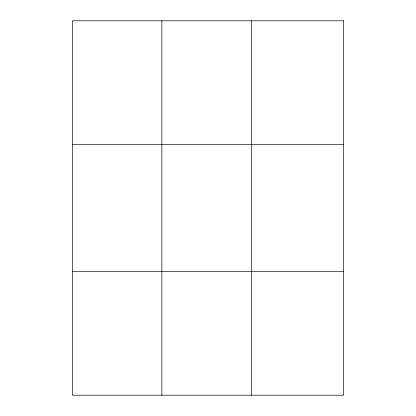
<?xml version="1.0" encoding="UTF-8"?>
<svg xmlns="http://www.w3.org/2000/svg" width="416" height="416" viewBox="0 0 416 416"><rect width="100%" height="100%" fill="white"/><g stroke="black" fill="none" stroke-linecap="round" stroke-linejoin="round"><path stroke-width="0.62" d="M161.881 395.2L161.881 20.8M251.404 395.2L251.404 20.8M72.358 144.352L343.642 144.352M72.358 271.648L343.642 271.648M343.642 20.8L343.642 395.2L72.358 395.2L72.358 20.8L343.642 20.8"/></g></svg>
